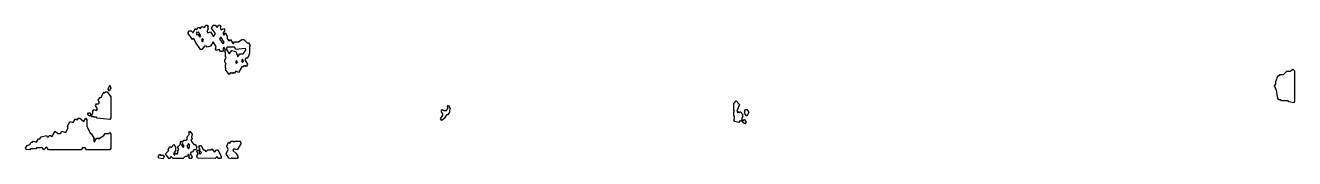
# Model space of a CAD drawing. Header units: millimetres. Extents: x 0 to 3174, y 0 to 334.
import ezdxf

# ---------------------------------------------------------------- set-up
doc = ezdxf.new("R2010")
doc.units = ezdxf.units.MM
doc.layers.add('C', color=7, linetype='Continuous')

msp = doc.modelspace()

# ---------------------------------------------------------------- linework, layer by layer
at = {"layer": 'C'}
for points in [[(498.4, 248), (501.7, 253.4), (500, 256.1), (500, 267.1), (498.3, 269.9), (500, 272.6), (496, 279.3), (493.6, 275.3), (495.2, 272.6), (492.7, 268.4), (487.6, 268.4), (484.2, 273.8), (477.6, 271.1), (475, 275.3), (476.7, 280.8), (469.3, 292.9), (462.7, 282.1), (454.2, 279.3), (452.6, 282.1), (447.7, 282.1), (441, 273.9), (437.6, 273.9), (425, 291.7), (420.9, 301.2), (417.6, 298.5), (406.7, 313.6), (406.7, 316.4), (409.2, 320.6), (414.3, 320.6), (419.3, 315.2), (424.2, 326.2), (427.6, 323.4), (430.9, 328.8), (434.3, 328.8), (437.6, 326.1), (440.9, 331.6), (447.6, 328.9), (450.9, 334.3), (454.3, 334.3), (456.9, 330.1), (455.2, 327.4), (456.9, 324.6), (453.6, 319.1), (456, 315.2), (462.7, 317.9), (469.3, 306.9), (470.9, 306.9), (475, 313.7), (465, 327.4), (469.2, 334.3), (474.3, 334.3), (479.3, 328.9), (482.6, 334.3), (486, 334.3), (488.6, 330.1), (486.9, 327.4), (489.3, 323.4), (496, 326.1), (498.6, 321.9), (493.6, 313.7), (496, 309.8), (499.3, 315.2), (505.2, 305.5), (503.6, 302.7), (507.7, 296), (510.9, 296), (512.6, 298.8), (519.3, 287.8), (522.6, 293.2), (532.6, 293.2), (540.9, 298.7), (546, 298.7), (554.3, 290.5), (557.7, 290.5), (561.9, 283.5), (560.2, 280.8), (560.2, 264.4), (558.5, 258.9), (554.3, 252), (551, 252), (548.6, 248), (555.2, 237), (552.6, 229.9), (550.9, 232.8), (546, 232.8), (544.3, 230.1), (541, 230.1), (532.7, 216.3), (526, 219.1), (522.6, 213.5), (520.9, 216.3), (517.6, 213.6), (516, 216.3), (514.3, 213.5), (512.6, 216.3), (509.3, 210.8), (500, 223.3), (501.7, 226), (500, 228.8), (500, 234.3), (501.7, 237), (498.4, 242.5), (498.4, 248)], [(438.3, 308.2), (432.6, 317.6), (431, 314.8), (429.3, 317.6), (426.9, 313.7), (429.3, 309.8), (431, 312.5), (436, 304.3), (438.3, 308.2)], [(442.6, 301.2), (440.2, 297.2), (442.6, 293.3), (445, 297.2), (442.6, 301.2)], [(487.7, 304), (485.2, 300), (494.3, 287.8), (496.7, 291.8), (489.2, 304), (487.7, 304)], [(549.2, 276.6), (525.9, 273.9), (522.6, 279.3), (504.3, 279.3), (501.9, 275.3), (509.3, 263.2), (515.9, 271.3), (526, 268.6), (531, 255), (535.9, 263.1), (544.2, 263.1), (551.7, 272.6), (549.2, 276.6)], [(527.6, 246.4), (525.2, 242.5), (527.6, 238.6), (530, 242.5), (527.6, 246.4)], [(545, 245.2), (542.6, 249.1), (540.2, 245.2), (542.6, 241.3), (545, 245.2)], [(3159.2, 142.5), (3157.6, 145.2), (3140.9, 145.2), (3139.2, 147.9), (3134.2, 147.9), (3131.7, 152.1), (3128.4, 171.3), (3123.3, 182.2), (3126.7, 187.7), (3126.7, 193.2), (3132.5, 208.4), (3135.9, 208.4), (3137.6, 211.1), (3145.9, 211.1), (3154.2, 219.3), (3162.6, 219.3), (3169.3, 224.8), (3173.6, 220.6), (3173.6, 143.9), (3171, 139.7), (3159.2, 142.5)], [(170.9, 104.1), (169.3, 106.8), (167.6, 104), (165, 108.3), (168.4, 113.8), (168.4, 119.3), (170.9, 123.5), (177.6, 120.8), (180, 124.7), (175, 133), (177.6, 137.2), (182.6, 137.2), (185, 141.2), (181.7, 146.6), (185.9, 153.6), (189.2, 153.6), (195.9, 167.4), (197.6, 164.6), (199.2, 167.3), (204.3, 167.3), (213.6, 154.9), (213.6, 102.8), (211, 98.6), (179.2, 101.4), (177.6, 104.1), (170.9, 104.1)], [(206.7, 174), (211, 183.9), (213.6, 176.8), (209.3, 169.7), (206.7, 174)], [(1038.3, 100.1), (1045, 111), (1040, 119.3), (1042.6, 123.5), (1046, 120.7), (1052.6, 120.7), (1056.7, 127.5), (1055, 130.2), (1057.6, 134.5), (1061.9, 124.7), (1060.2, 122), (1060.2, 116.5), (1056, 109.6), (1052.7, 109.6), (1047.7, 101.4), (1040.9, 95.8), (1038.3, 100.1)], [(1773.4, 100.1), (1773.4, 105.5), (1771.7, 108.3), (1771.7, 116.6), (1773.3, 119.3), (1771.7, 122), (1771.7, 138.5), (1777.6, 145.4), (1785.2, 135.7), (1778.6, 119.3), (1781, 115.3), (1782.6, 118), (1785.9, 115.3), (1787.6, 118.1), (1793.6, 111.1), (1791.9, 108.3), (1793.6, 105.6), (1790.2, 100.1), (1791.9, 97.4), (1789.3, 93.1), (1787.6, 95.8), (1784.3, 90.4), (1774.2, 93.2), (1771.7, 97.4), (1773.4, 100.1)], [(4.2, 33.1), (10.9, 35.8), (14.2, 41.3), (17.6, 41.3), (19.2, 44.1), (27.6, 41.3), (32.6, 49.5), (35.9, 49.5), (39.2, 55), (52.7, 57.8), (54.3, 55), (57.6, 55), (59.2, 57.8), (62.7, 57.8), (65.9, 55.1), (74.3, 68.8), (81, 63.2), (87.6, 63.2), (90.9, 68.7), (100.9, 66), (106.7, 78.2), (105, 80.9), (110.9, 93.4), (119.2, 90.6), (124.2, 98.8), (127.7, 98.8), (129.3, 96.2), (132.6, 101.6), (136, 101.6), (145.9, 93.4), (151, 101.7), (153.6, 97.4), (153.6, 81), (162.7, 63.2), (164.3, 63.2), (171.9, 50.8), (170.2, 45.3), (172.6, 41.4), (177.6, 52.4), (179.3, 49.6), (181, 52.4), (182.7, 49.6), (195.9, 57.7), (199.2, 63.2), (207.6, 63.2), (211, 66), (213.6, 61.8), (213.6, 26.1), (211, 22), (152.6, 22), (149.2, 27.4), (142.7, 27.4), (139.3, 22), (57.6, 22), (52.6, 30.1), (45.9, 21.9), (42.6, 27.4), (27.7, 27.4), (26, 24.7), (12.7, 24.7), (11, 22), (1.7, 23.3), (0, 26.2), (4.2, 33.1)], [(157.6, 115.3), (161, 115.3), (163.6, 111), (161, 106.8), (155, 111), (157.6, 115.3)], [(1801.9, 91.9), (1799.3, 87.6), (1793.3, 91.9), (1797.6, 98.9), (1801.9, 91.9)], [(1800, 116.5), (1798.3, 119.3), (1800.9, 123.5), (1804.3, 123.5), (1808.6, 116.5), (1804.3, 106.8), (1798.3, 113.8), (1800, 116.5)], [(372.6, 8.6), (375.9, 14), (379.3, 11.3), (381.7, 15.2), (380, 18), (383.3, 23.4), (380, 28.9), (388.3, 37.1), (386.7, 39.9), (389.3, 44.1), (392.6, 41.4), (395.9, 46.8), (402.6, 46.8), (405, 50.8), (403.3, 53.6), (410, 61.8), (408.3, 64.5), (410.9, 68.8), (416.9, 61.8), (415.2, 53.6), (416.9, 50.8), (413.6, 45.3), (421, 35.9), (424.3, 35.9), (428.6, 28.9), (426, 22), (421, 22), (417.7, 16.5), (414.3, 16.5), (411.9, 12.5), (416.9, 4.3), (414.3, 0.1), (410.9, 0.1), (408.3, 4.3), (410, 7), (407.6, 10.9), (404.3, 5.5), (399.3, 5.5), (394.3, 0.1), (369.2, 0.1), (364.3, 5.5), (359.3, 0), (350, 12.5), (358.3, 20.7), (356.7, 23.4), (360.9, 30.4), (364.3, 27.7), (371, 35.9), (375.2, 28.9), (375.2, 20.7), (370.2, 12.5), (372.6, 8.6)], [(390.2, 34.4), (394.3, 27.7), (396.7, 31.6), (392.6, 38.3), (390.2, 34.4)], [(407.6, 38.3), (403.6, 31.6), (407.6, 25), (410, 28.9), (410, 34.4), (407.6, 38.3)], [(435, 20.7), (436.7, 23.4), (433.3, 28.9), (435.9, 33.1), (439.3, 33.1), (444.3, 22.2), (447.7, 22.2), (451, 16.8), (455.9, 22.2), (464.2, 22.2), (465.9, 25), (472.6, 16.7), (477.6, 22.2), (481, 22.2), (490.2, 4.3), (487.7, 0.1), (482.6, 0.1), (479.3, 5.5), (474.3, 0.1), (430, 1.4), (428.3, 7), (431.7, 12.5), (428.3, 18), (430.9, 22.2), (435.2, 18), (433.6, 15.2), (436, 11.3), (440, 15.2), (435, 20.7)], [(521, 41.4), (522.6, 44.1), (536, 44.1), (538.6, 39.9), (538.6, 37.1), (529.3, 21.9), (521, 24.7), (518.6, 20.7), (526, 13.9), (531.9, 4.3), (529.3, 0.1), (517.6, 0.1), (516, 2.7), (514.3, 0), (508.4, 1.4), (501.7, 12.5), (506.7, 23.4), (503.3, 31.6), (507.6, 41.4), (510.9, 38.6), (514.2, 44.1), (519.3, 44.1), (521, 41.4)], [(336, 11.3), (337.7, 8.5), (344.3, 8.5), (346.9, 4.3), (344.3, 0), (333.4, 1.4), (331.7, 4.3), (336, 11.3)]]:
    msp.add_lwpolyline(points, close=True, dxfattribs=at)

doc.saveas('drawing.dxf')
